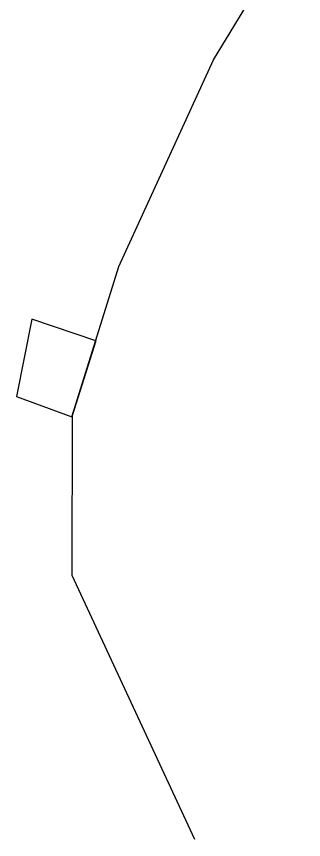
# Model space of a CAD drawing. Header units: millimetres. Extents: x 612074 to 614541, y 1316471 to 1317841.
# Drawn here: x 613832.3 to 613881.1, y 1316576.2 to 1316715.8 of the extents above; entities that cross this region are included whole.
import ezdxf

# ---------------------------------------------------------------- set-up
doc = ezdxf.new("R2010")
doc.units = ezdxf.units.MM
doc.layers.add('CAPA ROJA', color=1, linetype='Continuous')

msp = doc.modelspace()

# ---------------------------------------------------------------- linework, layer by layer
at = {"layer": 'CAPA ROJA', "color": 1, "linetype": 'Continuous'}
for p, q in [((613865.79, 1316708.41), (613881.06, 1316733.55)), ((613849.74, 1316673.35), (613865.79, 1316708.41)), ((613841.84, 1316648.2), (613849.74, 1316673.35)), ((613841.81, 1316621), (613841.84, 1316648.2)), ((613862.6, 1316576.24), (613841.81, 1316621))]:
    msp.add_line(p, q, dxfattribs=at)
at = {"layer": 'CAPA ROJA', "color": 1, "ltscale": 0.5}
for p, q in [((613834.95, 1316664.45), (613832.35, 1316651.31)), ((613834.95, 1316664.45), (613832.35, 1316651.31)), ((613845.79, 1316660.77), (613834.95, 1316664.45)), ((613845.79, 1316660.77), (613834.95, 1316664.45)), ((613845.79, 1316660.77), (613841.75, 1316647.89)), ((613841.75, 1316647.89), (613845.79, 1316660.77)), ((613832.35, 1316651.31), (613841.75, 1316647.89)), ((613832.35, 1316651.31), (613841.75, 1316647.89))]:
    msp.add_line(p, q, dxfattribs=at)

doc.saveas('drawing.dxf')
